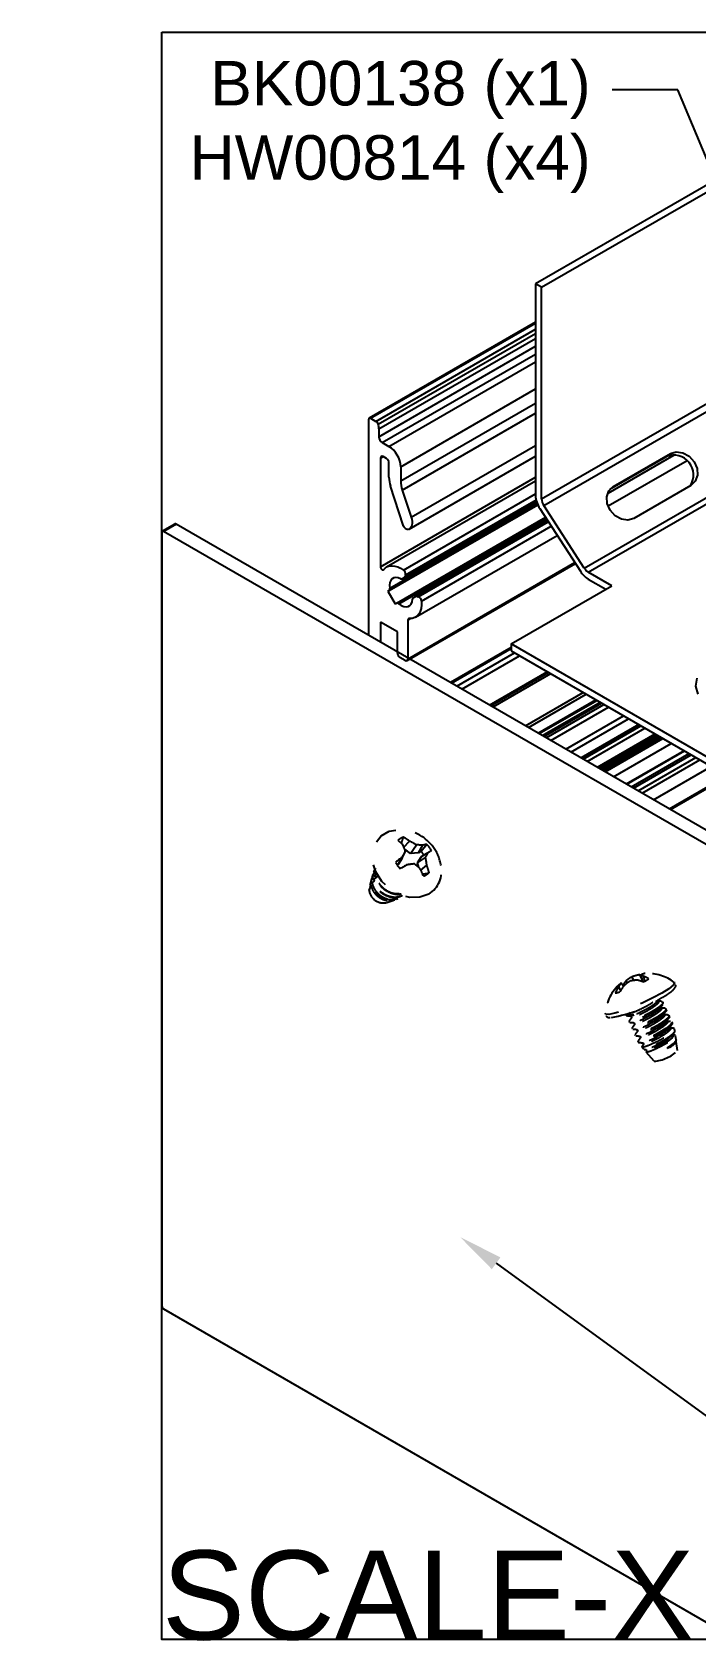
# Model space of a CAD drawing. Extents: x -0.55 to 6.27, y -6.77 to 0.
# Drawn here: x -0.55 to 2.25, y -6.77 to 0 of the extents above; entities that cross this region are included whole.
import ezdxf
from ezdxf import colors
from ezdxf.entities.mleader import LeaderData, LeaderLine
from ezdxf.math import Vec2, Vec3

# ---------------------------------------------------------------- set-up
doc = ezdxf.new("R2010")
doc.units = 0
doc.header["$LTSCALE"] = 0.5
doc.header["$MEASUREMENT"] = 0
doc.linetypes.add('HIDDEN2', pattern=[0.1875, 0.125, -0.0625])
for name, color, linetype in [('End Cap', 92, 'CONTINUOUS'), ('FAB DWG', 221, 'CONTINUOUS'), ('Hardware', 242, 'CONTINUOUS'), ('Housing', 150, 'CONTINUOUS'), ('Mounting', 4, 'CONTINUOUS')]:
    doc.layers.add(name, color=color, linetype=linetype)
doc.layers.add('Text-Unprinted', color=131, linetype='CONTINUOUS', plot=False)
doc.styles.add('LSAD_Standard', font='arial.ttf')

msp = doc.modelspace()

# ---------------------------------------------------------------- linework, layer by layer
at = {"layer": 'End Cap', "transparency": 16777216}
for p, q in [((0.0549, -2.0713), (0.0019, -2.1019)), ((0.0594, -2.0718), (0.0064, -2.1024)), ((2.4703, -3.4635), (0.0594, -2.0718)), ((0, -2.1061), (0, -5.3657)), ((2.4172, -3.4942), (0.0064, -2.1024)), ((0.0064, -5.3767), (2.4172, -6.7685))]:
    msp.add_line(p, q, dxfattribs=at)
for centre, radius, start, end in [((0.0568, -2.0754), 0.00453, 54.38242, 114.30712), ((0.0039, -2.1054), 0.00393, 50.79671, 189.21404), ((0.0138, -5.3651), 0.0138, 182.60548, 237.39452)]:
    msp.add_arc(centre, radius, start, end, dxfattribs=at)
at = {"layer": 'Hardware', "linetype": 'HIDDEN2', "transparency": 16777216}
for p, q in [((1.0116, -3.4789), (1.0254, -3.4498)), ((1.0188, -3.4319), (1.0424, -3.4072)), ((1.0467, -3.4586), (1.0222, -3.4408)), ((1.0467, -3.4586), (1.0719, -3.4229)), ((1.081, -3.4559), (1.0985, -3.4244)), ((1.0916, -3.4497), (1.081, -3.4559)), ((1.0916, -3.4497), (1.1156, -3.4203)), ((0.8919, -3.5358), (0.9011, -3.5212)), ((0.9947, -3.5057), (0.9905, -3.5081)), ((0.9947, -3.5057), (1.0095, -3.4757)), ((1.0116, -3.4789), (0.9947, -3.5057)), ((1.081, -3.4559), (1.0467, -3.4586)), ((1.0755, -3.4985), (1.0924, -3.4717)), ((1.0755, -3.4985), (1.11, -3.4758)), ((1.0811, -3.5175), (1.0755, -3.4985)), ((1.0907, -3.5294), (1.1152, -3.5081)), ((1.0924, -3.4717), (1.1208, -3.4553)), ((0.8831, -3.5653), (0.875, -3.5935)), ((0.8804, -3.5931), (0.8838, -3.5905)), ((0.8826, -3.5869), (0.8845, -3.5816)), ((0.8858, -3.5675), (0.8831, -3.5653)), ((0.8876, -3.5494), (0.8854, -3.5573)), ((0.8858, -3.5675), (0.8897, -3.5604)), ((0.8933, -3.5345), (0.8987, -3.5257)), ((1.0946, -3.5457), (1.1252, -3.5399)), ((0.8727, -3.6145), (0.8804, -3.5931)), ((0.875, -3.5935), (0.8785, -3.5984)), ((0.9475, -3.6654), (0.9676, -3.6583)), ((0.9681, -3.6579), (0.9576, -3.6607)), ((0.9576, -3.6607), (0.9676, -3.6583)), ((0.9681, -3.6581), (0.9787, -3.6543)), ((0.9881, -3.6509), (0.9931, -3.6491)), ((1.9593, -4.0046), (1.9558, -3.9934)), ((1.9866, -3.9935), (1.9803, -3.9781)), ((2.0237, -3.9915), (2.0119, -3.9698)), ((2.0256, -3.9998), (2.0184, -3.9693)), ((2.0339, -3.9963), (2.0287, -3.9766)), ((1.9318, -4.0355), (1.923, -4.0211)), ((1.9433, -4.0186), (1.9338, -4.005)), ((1.9394, -4.0131), (1.9423, -4.0116)), ((1.9449, -4.016), (1.9423, -4.0116)), ((2.1568, -4.0015), (2.1582, -4.0036)), ((1.8675, -4.1344), (1.8667, -4.1318)), ((1.9694, -4.1349), (1.973, -4.1277)), ((2.1017, -4.0821), (2.1062, -4.0821)), ((2.1114, -4.0882), (2.1098, -4.0847)), ((2.1099, -4.0889), (2.1115, -4.0912)), ((2.124, -4.1165), (2.1225, -4.1129)), ((1.9538, -4.1378), (1.9554, -4.1413)), ((1.9565, -4.1336), (1.9543, -4.1365)), ((1.9555, -4.1415), (1.958, -4.1417)), ((1.9665, -4.166), (1.9681, -4.1695)), ((1.9869, -4.1403), (1.971, -4.1384)), ((1.9748, -4.1433), (1.978, -4.1503)), ((1.9792, -4.1942), (1.9808, -4.1978)), ((1.9875, -4.1715), (1.9907, -4.1785)), ((2.0002, -4.1998), (2.0033, -4.2067)), ((2.1367, -4.1447), (2.1351, -4.1411)), ((2.1494, -4.1729), (2.1478, -4.1694)), ((2.158, -4.1971), (2.1528, -4.1947)), ((2.1594, -4.2058), (2.1583, -4.1982)), ((1.9919, -4.2225), (1.9934, -4.226)), ((2.0129, -4.2281), (2.0162, -4.2354)), ((2.0255, -4.2561), (2.0287, -4.2632)), ((2.1618, -4.2241), (2.1567, -4.2222)), ((2.1649, -4.2437), (2.1623, -4.2255)), ((2.1659, -4.2509), (2.1638, -4.2463)), ((2.1714, -4.2892), (2.166, -4.2512)), ((2.0299, -4.2838), (2.0216, -4.2739)), ((2.0393, -4.295), (2.0415, -4.2915)), ((2.0722, -4.334), (2.0393, -4.295))]:
    msp.add_line(p, q, dxfattribs=at)
at = {"layer": 'Hardware', "linetype": 'HIDDEN2', "transparency": 16777216, "flags": 128}
for points in [[(1.1237, -3.6298), (1.0864, -3.6433), (1.0441, -3.6442), (1.0008, -3.6325), (0.9601, -3.6092), (0.9258, -3.5763), (0.9008, -3.5368), (0.8875, -3.4942), (0.8869, -3.4522), (0.8992, -3.4147), (0.9232, -3.3849), (0.9568, -3.3655), (0.997, -3.3582), (1.0131, -3.3588)], [(1.135, -3.4472), (1.1335, -3.448), (1.1319, -3.4489), (1.1302, -3.4499), (1.1285, -3.4509), (1.1267, -3.4519), (1.1248, -3.453), (1.1228, -3.4542), (1.1208, -3.4553)], [(1.0319, -3.5067), (1.0283, -3.5087), (1.0247, -3.5108), (1.0211, -3.5129), (1.0175, -3.5149), (1.0139, -3.517), (1.0103, -3.5191), (1.0066, -3.5212), (1.003, -3.5233)], [(2.0119, -3.9698), (2.0155, -3.9695), (2.0184, -3.9693)], [(2.1048, -4.0468), (2.0675, -4.067), (2.0253, -4.0872), (1.9819, -4.1058), (1.9413, -4.121), (1.9069, -4.1315), (1.882, -4.1364), (1.8686, -4.1353), (1.8675, -4.1344)], [(2.1582, -4.0036), (2.1582, -4.004), (2.1523, -4.0139), (2.134, -4.0286), (2.1048, -4.0468)], [(2.1464, -4.17), (2.1479, -4.1724), (2.1403, -4.1823), (2.1224, -4.1962), (2.0971, -4.2118), (2.0694, -4.2264), (2.0417, -4.2393), (2.0201, -4.2477), (2.0103, -4.2506), (2.0051, -4.2511), (2.0051, -4.2511)], [(2.1479, -4.1736), (2.1495, -4.1759), (2.1419, -4.1859), (2.124, -4.1997), (2.0987, -4.2154), (2.071, -4.23), (2.0433, -4.2429), (2.0217, -4.2513), (2.0119, -4.2541), (2.0067, -4.2546), (2.0067, -4.2546)], [(2.1526, -4.2244), (2.1539, -4.2265), (2.148, -4.2347), (2.134, -4.2461), (2.1141, -4.2589), (2.0922, -4.2708), (2.0704, -4.2814), (2.0534, -4.2884), (2.0453, -4.291), (2.0415, -4.2915), (2.0415, -4.2915)]]:
    msp.add_lwpolyline(points, dxfattribs=at)
at = {"layer": 'Hardware', "linetype": 'HIDDEN2', "transparency": 16777216}
for centre, radius, start, end in [((0.9969, -3.5387), 0.1806, 35.81319, 84.85165), ((1.0367, -3.4515), 0.0644, 107.75991, 132.23471), ((0.8299, -3.6106), 0.2637, 45.37879, 51.67251), ((3.2503, -4.8299), 2.6181, 148.18905, 148.85399), ((0.7007, -3.5587), 0.3424, 18.53589, 23.35378), ((0.925, -3.5536), 0.1876, 51.29626, 60.63088), ((0.9398, -3.635), 0.2498, 58.08012, 65.76793), ((1.0753, -3.6071), 0.1841, 82.76185, 91.03633), ((1.0228, -3.5114), 0.0924, 29.7354, 41.89098), ((1.128, -3.5104), 0.0909, 97.84025, 108.95081), ((1.0338, -3.4997), 0.114, 27.46277, 44.16361), ((0.9969, -3.5387), 0.1806, 9.12256, 35.81319), ((1.3784, -3.9626), 0.6108, 127.15172, 130.26677), ((1.0848, -3.4439), 0.114, 207.46277, 224.16361), ((1.1425, -4.2465), 0.748, 96.06138, 98.50519), ((0.8339, -3.7915), 0.369, 46.4835, 51.51341), ((0.8883, -3.346), 0.2569, 329.66938, 334.81939), ((0.8416, -3.5353), 0.275, 5.66886, 12.50329), ((0.8889, -3.5965), 0.2429, 13.46275, 21.31917), ((1.0633, -3.5328), 0.1142, 301.89409, 11.52607), ((0.7517, -3.6954), 0.3775, 22.07633, 27.03026), ((1.0819, -3.4922), 0.0644, 287.75991, 312.23471), ((0.9323, -3.6075), 0.0599, 186.72619, 284.70869), ((2.0224, -4.0571), 0.0921, 136.22868, 150.37773), ((2.0699, -4.1556), 0.1871, 121.60182, 131.74242), ((2.0388, -4.099), 0.1343, 115.83673, 128.15743), ((2.0071, -4.1498), 0.1576, 92.05771, 102.9134), ((2.0399, -4.1397), 0.1722, 99.36124, 110.26637), ((1.9662, -4.1485), 0.1601, 67.79397, 77.29964), ((2.0388, -4.009), 0.0447, 95.88421, 117.24828), ((2.0017, -4.004), 0.0385, 45.4843, 64.27836), ((1.8588, -3.6821), 0.3598, 297.82175, 302.17287), ((1.9946, -4.0786), 0.1076, 58.788, 71.54197), ((2.0469, -4.1448), 0.1806, 52.49166, 92.83988), ((2.0469, -4.1448), 0.1806, 130.07827, 175.88218), ((2.0353, -4.1009), 0.1377, 144.5966, 156.62771), ((1.8875, -3.91), 0.1379, 278.88756, 287.1579), ((1.9816, -4.0486), 0.0647, 137.66843, 154.88082), ((2.0873, -4.1286), 0.1812, 141.56003, 151.37155), ((1.9353, -4.0123), 0.00743, 102.23496, 129.77388), ((1.8055, -3.6121), 0.5441, 279.26988, 303.51828), ((2.1085, -4.2094), 0.0711, 284.97172, 323.96955), ((2.0591, -4.1725), 0.162, 274.65371, 313.90818)]:
    msp.add_arc(centre, radius, start, end, dxfattribs=at)
for centre, major_axis, ratio, start_param, end_param in [((0.8267, -3.7211), (0.1662, 0.2068), 0.234599, 0.920651, 0.938419), ((0.8267, -3.7211), (0.2293, 0.3573), 0.073086, 1.176946, 1.183668), ((0.8267, -3.7211), (0.2094, 0.2606), 0.234599, 0.976203, 0.983023), ((0.8267, -3.7211), (0.1662, 0.2068), 0.234599, 0.847273, 0.865994), ((2.2171, -4.5238), (-0.3182, 0.5922), 0.099548, 1.039414, 1.046136), ((2.2171, -4.5238), (-0.2525, 0.47), 0.099548, 0.983764, 1.001195)]:
    msp.add_ellipse(centre, major_axis=major_axis, ratio=ratio, start_param=start_param, end_param=end_param, dxfattribs=at)
for points, knots in [([(1.0085, -3.4171), (1.0096, -3.4135), (1.0125, -3.4045), (1.0153, -3.3955), (1.0171, -3.3901)], [0, 0, 0, 0, 0.3972051, 1, 1, 1, 1]), ([(0.9879, -3.6502), (0.9825, -3.6519), (0.9697, -3.6561), (0.9469, -3.6534), (0.9233, -3.6439), (0.9032, -3.6279), (0.8884, -3.608), (0.8845, -3.5938), (0.8826, -3.5869)], [0, 0, 0, 0, 0.134342, 0.312385, 0.487593, 0.661545, 0.835522, 1, 1, 1, 1]), ([(0.8872, -3.5586), (0.8865, -3.5594), (0.8846, -3.5613), (0.8836, -3.5638), (0.8831, -3.5653)], [0, 0, 0, 0, 0.414318, 1, 1, 1, 1]), ([(0.8845, -3.5816), (0.8857, -3.5806), (0.8896, -3.5777), (0.8935, -3.5748), (0.8963, -3.5728)], [0, 0, 0, 0, 0.304529, 1, 1, 1, 1]), ([(0.8845, -3.5816), (0.8846, -3.5824), (0.8862, -3.5908), (0.8926, -3.6069), (0.9083, -3.6273), (0.9295, -3.643), (0.9539, -3.6523), (0.9783, -3.6537), (0.9987, -3.6486), (1.0077, -3.6405), (1.0113, -3.6374)], [0, 0, 0, 0, 0.017417, 0.163638, 0.309815, 0.45725, 0.60588, 0.754493, 0.904052, 1, 1, 1, 1]), ([(0.8854, -3.5573), (0.8857, -3.5581), (0.8868, -3.5606), (0.8879, -3.5632), (0.8886, -3.5649)], [0, 0, 0, 0, 0.302927, 1, 1, 1, 1]), ([(0.8938, -3.5402), (0.8927, -3.5412), (0.89, -3.5437), (0.8885, -3.5473), (0.8876, -3.5494)], [0, 0, 0, 0, 0.4009519, 1, 1, 1, 1]), ([(0.8974, -3.5575), (0.895, -3.5555), (0.8918, -3.5528), (0.8885, -3.5501), (0.8876, -3.5494)], [0, 0, 0, 0, 0.7334355, 1, 1, 1, 1]), ([(1.0113, -3.6374), (1.0037, -3.6406), (0.9878, -3.6473), (0.958, -3.6439), (0.9286, -3.6307), (0.9074, -3.6106), (0.8943, -3.5898), (0.8908, -3.5772), (0.8891, -3.5707)], [0, 0, 0, 0, 0.168212, 0.355803, 0.551136, 0.741462, 0.868473, 1, 1, 1, 1]), ([(0.8906, -3.5685), (0.8921, -3.5674), (0.8951, -3.5651), (0.9012, -3.5606), (0.9057, -3.5573), (0.9088, -3.555)], [0, 0, 0, 0, 0.24984, 0.499683, 1, 1, 1, 1]), ([(1.0116, -3.6361), (1.0045, -3.6391), (0.9889, -3.6456), (0.9596, -3.6422), (0.9302, -3.629), (0.9089, -3.6088), (0.8957, -3.5878), (0.8923, -3.5751), (0.8906, -3.5685)], [0, 0, 0, 0, 0.160367, 0.348985, 0.545387, 0.736754, 0.866079, 1, 1, 1, 1]), ([(0.8919, -3.5358), (0.8926, -3.5374), (0.894, -3.5406), (0.8968, -3.547), (0.8989, -3.5518), (0.9003, -3.555)], [0, 0, 0, 0, 0.252417, 0.504835, 1, 1, 1, 1]), ([(1.0063, -3.6295), (1.0044, -3.6302), (0.994, -3.634), (0.9705, -3.6299), (0.9414, -3.6172), (0.9172, -3.5945), (0.9029, -3.5671), (0.8982, -3.5439), (0.9023, -3.5331), (0.9033, -3.5303)], [0, 0, 0, 0, 0.038824, 0.214634, 0.397702, 0.576075, 0.754449, 0.937516, 1, 1, 1, 1]), ([(0.9989, -3.6294), (0.9902, -3.6292), (0.9714, -3.6289), (0.9429, -3.6152), (0.9187, -3.5928), (0.9047, -3.5655), (0.8997, -3.5445), (0.9027, -3.5356), (0.9029, -3.5349)], [0, 0, 0, 0, 0.174387, 0.379027, 0.578419, 0.777812, 0.982451, 1, 1, 1, 1]), ([(0.8804, -3.5931), (0.8807, -3.5948), (0.8823, -3.6031), (0.889, -3.6184), (0.9038, -3.6364), (0.9233, -3.6501), (0.9453, -3.6574), (0.9647, -3.6588), (0.9747, -3.6548), (0.9784, -3.6534)], [0, 0, 0, 0, 0.042605, 0.212702, 0.382703, 0.554689, 0.727895, 0.901046, 1, 1, 1, 1]), ([(2.1072, -4.0652), (2.1124, -4.0622), (2.1276, -4.0532), (2.1477, -4.0391), (2.1579, -4.0289), (2.1654, -4.0169), (2.1629, -4.0118), (2.1628, -4.0116)], [0, 0, 0, 0, 0.160659, 0.473279, 0.797685, 0.991688, 1, 1, 1, 1]), ([(2.1083, -4.0854), (2.1091, -4.0861), (2.1115, -4.0884), (2.1034, -4.0974), (2.0858, -4.1112), (2.0599, -4.1271), (2.0308, -4.1423), (2.0029, -4.1553), (1.9807, -4.1639), (1.9668, -4.1676), (1.9671, -4.1656), (1.9672, -4.1646)], [0, 0, 0, 0, 0.0507321, 0.1674684, 0.2879666, 0.4084647, 0.5252011, 0.6467559, 0.7651941, 0.8836324, 1, 1, 1, 1]), ([(2.067, -4.0863), (2.0603, -4.0905), (2.0458, -4.0998), (2.0181, -4.1141), (1.9899, -4.1273), (1.9762, -4.1324), (1.9694, -4.1349)], [0, 0, 0, 0, 0.2153243, 0.4721021, 0.7394787, 1, 1, 1, 1]), ([(2.1074, -4.0966), (2.1064, -4.0981), (2.1033, -4.1028), (2.0868, -4.1149), (2.0616, -4.1306), (2.0324, -4.1458), (2.0045, -4.1589), (1.9825, -4.1673), (1.9697, -4.1709), (1.9696, -4.1694), (1.9695, -4.1689)], [0, 0, 0, 0, 0.063959, 0.207279, 0.3506, 0.489446, 0.634023, 0.774893, 0.915763, 1, 1, 1, 1]), ([(2.0892, -4.0833), (2.0898, -4.0839), (2.0918, -4.0859), (2.0855, -4.0934), (2.0717, -4.1047), (2.0514, -4.1177), (2.0284, -4.1301), (2.0064, -4.1409), (1.9891, -4.1479), (1.9791, -4.151), (1.9791, -4.1501), (1.9791, -4.1497)], [0, 0, 0, 0, 0.053157, 0.175452, 0.301706, 0.427959, 0.550254, 0.67762, 0.801706, 0.925792, 1, 1, 1, 1]), ([(2.1199, -4.1118), (2.1213, -4.113), (2.1246, -4.1157), (2.1162, -4.1255), (2.0984, -4.1395), (2.0726, -4.1553), (2.0435, -4.1705), (2.0156, -4.1836), (1.9936, -4.192), (1.9807, -4.1956), (1.9807, -4.1941), (1.9806, -4.1936)], [0, 0, 0, 0, 0.089058, 0.206727, 0.328187, 0.449648, 0.567317, 0.689843, 0.809227, 0.928611, 1, 1, 1, 1]), ([(2.1226, -4.1171), (2.1233, -4.1178), (2.1257, -4.1201), (2.1176, -4.1291), (2.1, -4.143), (2.0742, -4.1589), (2.0451, -4.174), (2.0172, -4.1871), (1.9952, -4.1955), (1.9823, -4.1991), (1.9822, -4.1976), (1.9822, -4.1971)], [0, 0, 0, 0, 0.053153, 0.17546, 0.301708, 0.427956, 0.550263, 0.677618, 0.801708, 0.925798, 1, 1, 1, 1]), ([(2.0839, -4.0832), (2.0832, -4.0843), (2.0809, -4.088), (2.0681, -4.0978), (2.0483, -4.1107), (2.0253, -4.123), (2.003, -4.134), (1.9922, -4.1382), (1.9869, -4.1403)], [0, 0, 0, 0, 0.073399, 0.260203, 0.447007, 0.627954, 0.816403, 1, 1, 1, 1]), ([(2.0965, -4.1114), (2.0959, -4.1125), (2.0935, -4.1163), (2.0808, -4.1261), (2.061, -4.1389), (2.0379, -4.1513), (2.016, -4.162), (1.9987, -4.1691), (1.9887, -4.1722), (1.9887, -4.1713), (1.9887, -4.171)], [0, 0, 0, 0, 0.057129, 0.202527, 0.347925, 0.488763, 0.635442, 0.778343, 0.921244, 1, 1, 1, 1]), ([(2.1019, -4.1116), (2.1025, -4.1122), (2.1045, -4.1142), (2.0982, -4.1216), (2.0844, -4.133), (2.0641, -4.146), (2.0411, -4.1583), (2.0191, -4.1691), (2.0018, -4.1761), (1.9918, -4.1793), (1.9918, -4.1783), (1.9918, -4.178)], [0, 0, 0, 0, 0.053157, 0.175452, 0.301706, 0.427959, 0.550254, 0.67762, 0.801706, 0.925792, 1, 1, 1, 1]), ([(2.0848, -4.0829), (2.0867, -4.0804), (2.0891, -4.0771), (2.0917, -4.0737), (2.0923, -4.0729)], [0, 0, 0, 0, 0.749985, 1, 1, 1, 1]), ([(2.1028, -4.0815), (2.0997, -4.0812), (2.0951, -4.0808), (2.0906, -4.0804), (2.0893, -4.0803)], [0, 0, 0, 0, 0.690836, 1, 1, 1, 1]), ([(2.0975, -4.1112), (2.0993, -4.1087), (2.1031, -4.1037), (2.1068, -4.0986), (2.1087, -4.0961)], [0, 0, 0, 0, 0.499674, 1, 1, 1, 1]), ([(2.121, -4.1113), (2.1178, -4.111), (2.1116, -4.1104), (2.1054, -4.1099), (2.1024, -4.1096)], [0, 0, 0, 0, 0.517865, 1, 1, 1, 1]), ([(2.1109, -4.1384), (2.1128, -4.1358), (2.1166, -4.1308), (2.1204, -4.1257), (2.1223, -4.1231)], [0, 0, 0, 0, 0.499683, 1, 1, 1, 1]), ([(1.8711, -4.1431), (1.8716, -4.144), (1.8738, -4.1478), (1.8806, -4.1497), (1.8853, -4.15), (1.8878, -4.1501)], [0, 0, 0, 0, 0.134158, 0.5322, 1, 1, 1, 1]), ([(1.9694, -4.1349), (1.9642, -4.1364), (1.9538, -4.1395), (1.9543, -4.1375), (1.9545, -4.1364)], [0, 0, 0, 0, 0.504409, 1, 1, 1, 1]), ([(1.971, -4.1384), (1.9655, -4.1401), (1.9568, -4.1427), (1.9569, -4.1412), (1.9569, -4.1407)], [0, 0, 0, 0, 0.625793, 1, 1, 1, 1]), ([(1.9582, -4.1417), (1.9605, -4.1419), (1.9661, -4.1424), (1.9716, -4.143), (1.9748, -4.1433)], [0, 0, 0, 0, 0.41933, 1, 1, 1, 1]), ([(1.9783, -4.1495), (1.9764, -4.1521), (1.9726, -4.1572), (1.9688, -4.1622), (1.967, -4.1647)], [0, 0, 0, 0, 0.499863, 1, 1, 1, 1]), ([(1.9682, -4.1697), (1.9714, -4.17), (1.9779, -4.1706), (1.9843, -4.1712), (1.9875, -4.1715)], [0, 0, 0, 0, 0.500084, 1, 1, 1, 1]), ([(1.9869, -4.1403), (1.9826, -4.1418), (1.9759, -4.144), (1.976, -4.1431), (1.976, -4.1427)], [0, 0, 0, 0, 0.644695, 1, 1, 1, 1]), ([(1.9908, -4.1779), (1.989, -4.1804), (1.9852, -4.1855), (1.9814, -4.1906), (1.9796, -4.1931)], [0, 0, 0, 0, 0.499653, 1, 1, 1, 1]), ([(1.9824, -4.1983), (1.9855, -4.1985), (1.9917, -4.1991), (1.9979, -4.1996), (2.0011, -4.1999)], [0, 0, 0, 0, 0.500312, 1, 1, 1, 1]), ([(2.1325, -4.1401), (2.134, -4.1412), (2.1373, -4.1439), (2.1289, -4.1537), (2.1111, -4.1677), (2.0853, -4.1836), (2.0562, -4.1987), (2.0282, -4.2118), (2.0063, -4.2202), (1.9934, -4.2238), (1.9933, -4.2223), (1.9933, -4.2218)], [0, 0, 0, 0, 0.0890578, 0.2067267, 0.3281874, 0.4496481, 0.5673169, 0.6898428, 0.8092271, 0.9286115, 1, 1, 1, 1]), ([(2.1353, -4.1453), (2.136, -4.146), (2.1384, -4.1483), (2.1303, -4.1573), (2.1127, -4.1712), (2.0869, -4.1871), (2.0577, -4.2023), (2.0298, -4.2153), (2.0078, -4.2238), (1.995, -4.2273), (1.9949, -4.2259), (1.9949, -4.2253)], [0, 0, 0, 0, 0.053153, 0.17546, 0.301708, 0.427956, 0.550263, 0.677618, 0.801708, 0.925798, 1, 1, 1, 1]), ([(2.11, -4.1386), (2.1091, -4.14), (2.1067, -4.144), (2.0935, -4.1543), (2.0737, -4.1671), (2.0506, -4.1795), (2.0286, -4.1903), (2.0116, -4.1972), (2.0022, -4.2002), (2.0019, -4.1997), (2.0019, -4.1996)], [0, 0, 0, 0, 0.077734, 0.228238, 0.378741, 0.524525, 0.676354, 0.824274, 0.972193, 1, 1, 1, 1]), ([(2.1146, -4.1398), (2.1152, -4.1404), (2.1172, -4.1424), (2.1109, -4.1498), (2.0971, -4.1612), (2.0767, -4.1742), (2.0538, -4.1866), (2.0318, -4.1973), (2.0145, -4.2044), (2.0044, -4.2075), (2.0045, -4.2065), (2.0045, -4.2062)], [0, 0, 0, 0, 0.053157, 0.175452, 0.301706, 0.427959, 0.550254, 0.67762, 0.801706, 0.925792, 1, 1, 1, 1]), ([(2.1226, -4.1668), (2.1218, -4.1682), (2.1194, -4.1723), (2.1062, -4.1825), (2.0863, -4.1953), (2.0633, -4.2077), (2.0413, -4.2185), (2.0245, -4.2253), (2.0154, -4.2283), (2.0148, -4.2278), (2.0146, -4.2277)], [0, 0, 0, 0, 0.077666, 0.228036, 0.378406, 0.524061, 0.675756, 0.823544, 0.961522, 1, 1, 1, 1]), ([(2.1273, -4.168), (2.1279, -4.1686), (2.1299, -4.1706), (2.1236, -4.178), (2.1097, -4.1894), (2.0894, -4.2024), (2.0664, -4.2148), (2.0445, -4.2255), (2.0275, -4.2324), (2.0169, -4.2357), (2.0164, -4.2349), (2.0161, -4.2344)], [0, 0, 0, 0, 0.051574, 0.170227, 0.29272, 0.415213, 0.533865, 0.657437, 0.777827, 0.887232, 1, 1, 1, 1]), ([(2.0216, -4.2739), (2.0218, -4.274), (2.0229, -4.2743), (2.0283, -4.2735), (2.0431, -4.2688), (2.063, -4.2605), (2.0861, -4.2496), (2.1097, -4.2373), (2.1311, -4.2245), (2.1475, -4.2127), (2.1574, -4.2034), (2.1576, -4.1999), (2.1577, -4.1982)], [0, 0, 0, 0, 0.013081, 0.122903, 0.232692, 0.343426, 0.455057, 0.566675, 0.679004, 0.792443, 0.905888, 1, 1, 1, 1]), ([(2.1352, -4.1952), (2.1344, -4.1965), (2.132, -4.2005), (2.1189, -4.2107), (2.099, -4.2235), (2.0759, -4.2359), (2.054, -4.2467), (2.0376, -4.2533), (2.0286, -4.2563), (2.0276, -4.256), (2.0272, -4.256)], [0, 0, 0, 0, 0.075344, 0.225496, 0.375648, 0.521092, 0.672566, 0.82014, 0.943627, 1, 1, 1, 1]), ([(2.1399, -4.1962), (2.1405, -4.1968), (2.1425, -4.1988), (2.1362, -4.2062), (2.1224, -4.2176), (2.1021, -4.2306), (2.0791, -4.243), (2.0572, -4.2537), (2.0408, -4.2604), (2.0306, -4.2636), (2.0293, -4.2632), (2.0287, -4.2631)], [0, 0, 0, 0, 0.052787, 0.174229, 0.299601, 0.424974, 0.546416, 0.672894, 0.796114, 0.896361, 1, 1, 1, 1]), ([(2.1337, -4.1395), (2.1305, -4.1392), (2.1243, -4.1387), (2.1181, -4.1381), (2.1151, -4.1378)], [0, 0, 0, 0, 0.517865, 1, 1, 1, 1]), ([(2.1236, -4.1666), (2.1255, -4.164), (2.1293, -4.159), (2.1331, -4.1539), (2.135, -4.1513)], [0, 0, 0, 0, 0.499683, 1, 1, 1, 1]), ([(2.1422, -4.1663), (2.1399, -4.1662), (2.1356, -4.166), (2.1303, -4.166), (2.1277, -4.166)], [0, 0, 0, 0, 0.529466, 1, 1, 1, 1]), ([(2.1363, -4.1948), (2.1381, -4.1924), (2.1417, -4.1876), (2.1452, -4.1828), (2.147, -4.1804)], [0, 0, 0, 0, 0.499982, 1, 1, 1, 1]), ([(2.1536, -4.1944), (2.1515, -4.1943), (2.1476, -4.1942), (2.1427, -4.1942), (2.1404, -4.1942)], [0, 0, 0, 0, 0.531592, 1, 1, 1, 1]), ([(2.0035, -4.2061), (2.0016, -4.2087), (1.9978, -4.2137), (1.9941, -4.2188), (1.9922, -4.2213)], [0, 0, 0, 0, 0.499653, 1, 1, 1, 1]), ([(1.9951, -4.2265), (1.9982, -4.2268), (2.0043, -4.2273), (2.0106, -4.2279), (2.0137, -4.2281)], [0, 0, 0, 0, 0.500312, 1, 1, 1, 1]), ([(2.0051, -4.2511), (2.0059, -4.2496), (2.0077, -4.2468), (2.0113, -4.2413), (2.0141, -4.2373), (2.0159, -4.2347)], [0, 0, 0, 0, 0.254298, 0.508598, 1, 1, 1, 1]), ([(2.0072, -4.2547), (2.0104, -4.255), (2.0168, -4.2555), (2.0232, -4.2561), (2.0264, -4.2563)], [0, 0, 0, 0, 0.500027, 1, 1, 1, 1]), ([(2.0216, -4.2739), (2.0223, -4.2728), (2.0246, -4.2691), (2.027, -4.2655), (2.0287, -4.2631)], [0, 0, 0, 0, 0.304529, 1, 1, 1, 1]), ([(2.1589, -4.2059), (2.1588, -4.2078), (2.1585, -4.2118), (2.1482, -4.2218), (2.1318, -4.2341), (2.1107, -4.2473), (2.0878, -4.2597), (2.0658, -4.2706), (2.0474, -4.2787), (2.0341, -4.2834), (2.0313, -4.2836), (2.0299, -4.2838)], [0, 0, 0, 0, 0.100888, 0.217446, 0.331996, 0.445945, 0.559899, 0.67204, 0.783375, 0.894727, 1, 1, 1, 1]), ([(2.1474, -4.2241), (2.1467, -4.2252), (2.1443, -4.2291), (2.1315, -4.2389), (2.1117, -4.2517), (2.0886, -4.2642), (2.0667, -4.2749), (2.0507, -4.2814), (2.0409, -4.2845), (2.0392, -4.2845), (2.0383, -4.2844)], [0, 0, 0, 0, 0.060347, 0.205981, 0.351614, 0.492682, 0.639598, 0.782731, 0.88949, 1, 1, 1, 1]), ([(2.0393, -4.295), (2.0396, -4.295), (2.0407, -4.2953), (2.0464, -4.2941), (2.0602, -4.2895), (2.0785, -4.2816), (2.0994, -4.2715), (2.1206, -4.2602), (2.1395, -4.2485), (2.1537, -4.2379), (2.1618, -4.2299), (2.1616, -4.2269), (2.1615, -4.2256)], [0, 0, 0, 0, 0.027368, 0.136632, 0.245835, 0.356314, 0.467575, 0.578802, 0.691036, 0.804294, 0.91754, 1, 1, 1, 1]), ([(2.1649, -4.2437), (2.1645, -4.2458), (2.1636, -4.25), (2.1536, -4.2595), (2.1406, -4.2694), (2.1307, -4.2757), (2.1268, -4.2781)], [0, 0, 0, 0, 0.276983, 0.554065, 0.824601, 1, 1, 1, 1]), ([(2.1601, -4.2523), (2.1594, -4.2534), (2.157, -4.2572), (2.1451, -4.2666), (2.1326, -4.2745), (2.1268, -4.2781)], [0, 0, 0, 0, 0.186204, 0.625492, 1, 1, 1, 1]), ([(2.1483, -4.2239), (2.1499, -4.2218), (2.153, -4.2176), (2.1561, -4.2134), (2.1577, -4.2113)], [0, 0, 0, 0, 0.499546, 1, 1, 1, 1]), ([(2.1578, -4.2219), (2.1563, -4.2218), (2.1546, -4.2216), (2.1529, -4.2215), (2.1527, -4.2215)], [0, 0, 0, 0, 0.874573, 1, 1, 1, 1]), ([(2.0304, -4.2838), (2.0306, -4.2838), (2.0334, -4.2841), (2.0361, -4.2843), (2.0387, -4.2846)], [0, 0, 0, 0, 0.0644687, 1, 1, 1, 1])]:
    msp.add_open_spline(points, degree=3, knots=knots, dxfattribs=at)
at = {"layer": 'Housing', "transparency": 16777216}
for p, q in [((1.5731, -1.2216), (0.8732, -1.6257)), ((0.8782, -1.6262), (1.5731, -1.225)), ((0.9008, -1.6392), (1.5731, -1.2511)), ((0.9103, -1.6515), (1.5731, -1.2688)), ((0.9136, -1.6711), (1.5731, -1.2903)), ((0.9136, -1.7037), (1.5731, -1.323)), ((0.9277, -1.7282), (1.5731, -1.3556)), ((0.956, -1.7445), (1.5731, -1.3883)), ((1.0055, -1.8303), (1.5731, -1.5026)), ((1.0055, -1.8897), (1.5731, -1.5621)), ((1.0121, -1.9281), (1.5731, -1.6042)), ((0.8711, -2.5404), (0.8711, -1.6302)), ((0.8782, -1.6262), (0.9008, -1.6392)), ((0.9136, -1.6711), (0.9136, -1.7037)), ((0.9277, -1.7282), (0.956, -1.7445)), ((1.0495, -2.0424), (1.5731, -1.7402)), ((0.9206, -1.7935), (0.9312, -1.7874)), ((0.9206, -1.7935), (0.9206, -2.2514)), ((0.9454, -1.7956), (0.9312, -1.7874)), ((0.956, -1.8738), (0.956, -1.814)), ((1.0411, -2.0929), (1.5731, -1.7858)), ((1.8785, -1.9419), (2.1561, -1.7816)), ((1.8797, -1.9952), (2.212, -1.8034)), ((0.9206, -2.2514), (1.5731, -1.8747)), ((1.5731, -1.8905), (0.9459, -2.2525)), ((1.0055, -1.8303), (1.0055, -1.8897)), ((1.0163, -2.076), (0.9626, -1.9122)), ((1.0121, -1.9281), (1.0495, -2.0424)), ((1.0173, -2.2653), (1.5731, -1.9445)), ((0.9515, -2.3544), (1.5823, -1.9902)), ((0.9568, -2.3513), (1.5823, -1.9902)), ((0.9597, -2.3419), (1.5797, -1.984)), ((1.012, -2.3021), (1.5771, -1.9759)), ((1.0217, -2.2965), (1.5771, -1.9759)), ((1.0245, -2.2926), (1.5765, -1.9739)), ((1.0263, -2.2858), (1.5753, -1.9689)), ((0.9878, -2.405), (1.6149, -2.043)), ((0.9974, -2.4072), (1.6186, -2.0486)), ((1.0677, -2.3762), (1.6231, -2.0556)), ((1.0725, -2.3758), (1.6242, -2.0573)), ((1.0793, -2.3776), (1.6269, -2.0615)), ((1.0925, -2.3956), (1.639, -2.0802)), ((1.0679, -2.4639), (1.6644, -2.1195)), ((1.0352, -2.6399), (1.7384, -2.2339)), ((1.0217, -2.2965), (1.012, -2.3021)), ((1.0263, -2.2858), (1.0245, -2.2926)), ((1.0321, -2.6468), (1.7408, -2.2376)), ((0.9568, -2.3513), (0.9515, -2.3544)), ((0.9515, -2.3544), (0.9825, -2.4081)), ((0.9825, -2.4081), (0.9878, -2.405)), ((1.058, -2.3818), (1.0677, -2.3762)), ((1.0725, -2.3758), (1.0793, -2.3776)), ((0.9913, -2.5248), (0.9206, -2.484)), ((0.9206, -2.484), (0.9206, -2.5689)), ((1.0352, -2.477), (1.0481, -2.4695)), ((1.0352, -2.477), (1.0352, -2.6399)), ((0.9913, -2.6146), (0.9913, -2.5248)), ((1.0246, -2.646), (1.0019, -2.633)), ((1.4705, -2.5909), (1.2146, -2.7387)), ((1.219, -2.7412), (1.4705, -2.596)), ((1.2416, -2.7543), (1.4847, -2.6139)), ((1.2628, -2.7665), (1.5059, -2.6262)), ((1.3795, -2.8339), (1.6226, -2.6936)), ((1.3839, -2.8364), (1.627, -2.6961)), ((1.6367, -2.7017), (1.3937, -2.842)), ((1.5304, -2.921), (1.7735, -2.7807)), ((1.5436, -2.9286), (1.7867, -2.7883)), ((1.5836, -2.9517), (1.8267, -2.8114)), ((1.588, -2.9542), (1.8311, -2.8139)), ((1.6017, -2.9621), (1.8448, -2.8218)), ((1.6084, -2.966), (1.8515, -2.8257)), ((1.618, -2.9715), (1.8611, -2.8312)), ((1.6368, -2.9824), (1.8799, -2.8421)), ((1.6377, -2.9829), (1.8808, -2.8426)), ((1.7006, -3.0192), (1.9437, -2.8789)), ((1.7219, -3.0315), (1.9649, -2.8912)), ((2.008, -2.9161), (1.765, -3.0564)), ((1.7694, -3.0589), (2.0124, -2.9186)), ((1.7735, -3.0613), (2.0165, -2.921)), ((1.791, -3.0714), (2.0341, -2.9311)), ((1.8335, -3.096), (2.0766, -2.9556)), ((1.8378, -3.0984), (2.0809, -2.9581)), ((1.8382, -3.0987), (2.0813, -2.9583)), ((1.8425, -3.1011), (2.0856, -2.9608)), ((1.8429, -3.1014), (2.086, -2.9611)), ((1.8472, -3.1038), (2.0903, -2.9635)), ((1.8476, -3.1041), (2.0907, -2.9638)), ((1.8519, -3.1066), (2.095, -2.9662)), ((1.8523, -3.1068), (2.0954, -2.9665)), ((1.8566, -3.1093), (2.0996, -2.9689)), ((1.857, -3.1095), (2.1, -2.9692)), ((1.8613, -3.112), (2.1043, -2.9717)), ((1.8617, -3.1122), (2.1047, -2.9719)), ((1.8659, -3.1146), (2.1089, -2.9743)), ((1.9018, -3.1354), (2.1449, -2.9951)), ((2.1984, -3.026), (1.9554, -3.1663)), ((1.9575, -3.1675), (2.2005, -3.0272)), ((1.9768, -3.1787), (2.2199, -3.0384)), ((1.9853, -3.1836), (2.2284, -3.0433)), ((2.005, -3.1949), (2.248, -3.0546)), ((2.0224, -3.205), (2.2654, -3.0646)), ((2.07, -3.2324), (2.313, -3.0921)), ((2.0702, -3.2326), (2.3133, -3.0923)), ((2.1372, -3.2712), (2.3802, -3.1309)), ((2.1416, -3.2738), (2.3846, -3.1335))]:
    msp.add_line(p, q, dxfattribs=at)
at = {"layer": 'Housing', "transparency": 16777216, "flags": 128}
for points in [[(1.0381, -2.0943), (1.0354, -2.0948), (1.0323, -2.0943), (1.0292, -2.0929), (1.026, -2.0906), (1.0229, -2.0877), (1.0202, -2.0841), (1.0179, -2.0802), (1.0163, -2.076)], [(1.0495, -2.0424), (1.052, -2.0514), (1.0533, -2.0601), (1.0534, -2.0682), (1.0525, -2.0756), (1.0504, -2.0821), (1.0472, -2.0875), (1.0431, -2.0916), (1.0381, -2.0943)], [(0.9206, -2.2514), (0.921, -2.2542), (0.922, -2.2571), (0.9237, -2.2599), (0.9257, -2.2622), (0.928, -2.2638), (0.9302, -2.2645), (0.9322, -2.2643), (0.9337, -2.2632)], [(0.9337, -2.2632), (0.9409, -2.256), (0.9494, -2.2507), (0.9591, -2.2477), (0.9697, -2.2468), (0.9811, -2.2482), (0.9929, -2.2518), (1.0051, -2.2576), (1.0173, -2.2653)], [(1.005, -2.3016), (0.9947, -2.2975), (0.985, -2.2961), (0.9763, -2.2977), (0.9691, -2.3021), (0.9636, -2.309), (0.9601, -2.3183), (0.9588, -2.3294), (0.9597, -2.3419)], [(0.9974, -2.4072), (1.0078, -2.4142), (1.018, -2.4187), (1.0278, -2.4203), (1.0366, -2.419), (1.044, -2.4149), (1.0497, -2.4082), (1.0534, -2.3991), (1.0549, -2.3882)], [(1.0925, -2.3956), (1.0931, -2.4118), (1.0915, -2.4267), (1.0877, -2.4398), (1.0818, -2.4508), (1.0741, -2.4595), (1.0646, -2.4656), (1.0537, -2.4689), (1.0415, -2.4694)]]:
    msp.add_lwpolyline(points, dxfattribs=at)
at = {"layer": 'Housing', "transparency": 16777216}
for centre, radius, start, end in [((0.8754, -1.6295), 0.00437, 50.79671, 189.21404), ((0.8882, -1.6587), 0.0232, 18.27147, 57.25204), ((0.8592, -1.67), 0.0543, 358.9123, 19.9891), ((0.9443, -1.7023), 0.0307, 182.60548, 237.39452), ((0.898, -1.8352), 0.1076, 2.60548, 57.39452), ((0.9271, -1.7925), 0.00655, 50.79671, 189.21404), ((0.933, -1.815), 0.0231, 2.60548, 57.39452), ((1.0806, -1.872), 0.1247, 180.8303, 198.78064), ((1.1301, -1.8879), 0.1247, 180.8303, 198.78064), ((1.009, -2.2955), 0.00731, 236.87881, 294.93519), ((1.0047, -2.2831), 0.0218, 352.69023, 54.53741), ((1.0184, -2.2913), 0.00618, 302.18449, 347.61417), ((0.9513, -2.3444), 0.00883, 309.02052, 16.68094), ((0.991, -2.4132), 0.00883, 43.31908, 110.99102), ((1.0622, -2.3878), 0.00731, 125.07684, 183.1239), ((1.0706, -2.3817), 0.00618, 72.3916, 117.82743), ((1.0709, -2.3977), 0.0218, 5.4614, 67.31122), ((1.0415, -2.4758), 0.0064, 89.55024, 190.35302), ((1.0144, -2.6136), 0.0231, 182.60548, 237.39452), ((1.0287, -2.641), 0.00655, 230.79671, 9.21404)]:
    msp.add_arc(centre, radius, start, end, dxfattribs=at)
at = {"layer": 'Mounting', "transparency": 16777216}
for p, q in [((3.2701, -0.08), (1.5731, -1.0597)), ((1.5985, -1.0744), (3.2956, -0.0947)), ((1.5731, -1.0597), (1.5731, -1.9509)), ((1.5985, -1.0744), (1.5731, -1.0597)), ((1.5985, -1.9656), (1.5985, -1.0744)), ((1.7784, -2.2574), (3.4754, -1.2777)), ((1.7948, -2.2737), (3.4918, -1.294)), ((1.5985, -1.9656), (2.297, -1.5624)), ((1.6076, -1.9934), (2.2939, -1.5972)), ((1.8867, -1.9252), (2.1248, -1.7877)), ((1.9007, -1.9134), (2.1411, -1.7747)), ((2.2278, -1.9087), (1.9874, -2.0475)), ((1.5913, -2.0064), (1.762, -2.2704)), ((1.7784, -2.2574), (1.6076, -1.9934)), ((1.8948, -2.3314), (1.7948, -2.2737)), ((1.7948, -2.3031), (1.8693, -2.3461)), ((1.4705, -2.5764), (1.8948, -2.3314)), ((2.7802, -3.3324), (1.4705, -2.5764)), ((1.4705, -2.5764), (1.4705, -2.6058)), ((1.4705, -2.6058), (2.7802, -3.3618))]:
    msp.add_line(p, q, dxfattribs=at)
at = {"layer": 'Mounting', "transparency": 16777216, "flags": 128}
for points in [[(2.1411, -1.7747), (2.1661, -1.7673), (2.1938, -1.7712), (2.2201, -1.7858), (2.241, -1.809), (2.2533, -1.8371), (2.2551, -1.866), (2.2461, -1.8911), (2.2278, -1.9087)], [(1.9874, -2.0475), (1.9624, -2.0549), (1.9347, -2.0509), (1.9084, -2.0363), (1.8875, -2.0131), (1.8752, -1.985), (1.8734, -1.9562), (1.8824, -1.931), (1.9007, -1.9134)], [(2.2525, -2.7211), (2.247, -2.7545), (2.2561, -2.7877)]]:
    msp.add_lwpolyline(points, dxfattribs=at)
at = {"layer": 'Mounting', "transparency": 16777216}
for centre, radius, start, end in [((2.156, -1.8646), 0.083, 326.84404, 112.08542), ((1.6795, -1.9468), 0.1065, 182.21361, 214.05086), ((1.6518, -1.9635), 0.0533, 182.21361, 214.05086), ((1.8477, -2.2173), 0.1008, 211.81719, 238.32123), ((1.8212, -2.2308), 0.0504, 211.81719, 238.32123)]:
    msp.add_arc(centre, radius, start, end, dxfattribs=at)
at = {"layer": 'Text-Unprinted', "ltscale": 0.5, "transparency": 16777216}
msp.add_lwpolyline([(0, 0), (6.27, 0), (6.27, -6.7694), (0, -6.7694)], close=True, dxfattribs=at)

# ---------------------------------------------------------------- texts
at = {"layer": 'Text-Unprinted', "ltscale": 0.5, "transparency": 16777216, "style": 'LSAD_Standard'}
msp.add_attdef('SCALE-X', (0, -6.7694), 'XEffectiveScaleFactor', height=0.375, dxfattribs=at)

# ---------------------------------------------------------------- leaders
at = {"layer": 'FAB DWG', "ltscale": 0.5, "transparency": 16777216}
ml = msp.add_multileader_mtext('Standard', dxfattribs=at)
ml.set_content('\\A1;BK00138 (x1)\\PHW00814 (x4)', color=256, style='LSAD_Standard')
ml.set_leader_properties()
ml.build(insert=Vec2(0, 0))
ml.multileader.update_dxf_attribs({"text_left_attachment_type": 2, "dogleg_length": 0.36, "arrow_head_size": 0.1875})
ctx = ml.context
ctx.base_point, ctx.char_height, ctx.arrow_head_size, ctx.landing_gap_size, ctx.plane_origin = Vec3(0.0572, -0.402), 0.1875, 0.1875, 0.09, Vec3(4.3601, 14.8395)
ctx.left_attachment, ctx.text_align_type = 2, 2
notes = []
notes.append((ctx, [(1, (1, 1, 0), (2.1726, -0.2425), (-1, 0), 0.2772, [(0, [(2.8922, -1.9698)], 0, [])])]))
ctx.mtext.insert, ctx.mtext.width, ctx.mtext.defined_height, ctx.mtext.alignment, ctx.mtext.flow_direction = Vec3(1.8054, -0.1212), 2.351815, 0.6491, 3, 5
ml = msp.add_multileader_mtext('Standard', dxfattribs=at)
ml.set_content('\\A1;EP00147 (x1)\\PHW00814 (x2)', color=256, style='LSAD_Standard')
ml.set_leader_properties()
ml.build(insert=Vec2(0, 0))
ml.multileader.update_dxf_attribs({"text_left_attachment_type": 2, "dogleg_length": 0.36, "arrow_head_size": 0.1875})
ctx = ml.context
ctx.base_point, ctx.char_height, ctx.arrow_head_size, ctx.landing_gap_size, ctx.plane_origin = Vec3(3.469, -6.4836), 0.1875, 0.1875, 0.09, Vec3(7.7719, 9.1756)
ctx.left_attachment = 2
notes.append((ctx, [(0, (1, 1, 0), (3.1918, -6.4836), (1, 0), 0.2772, [(0, [(1.2558, -5.0744)], 0, [])])]))
ctx.mtext.insert, ctx.mtext.width, ctx.mtext.defined_height, ctx.mtext.flow_direction = Vec3(3.559, -6.2028), 2.351815, 0.6491, 5
for ctx, leaders in notes:
    for number, flags, end, landing, length, lines in leaders:
        leader = LeaderData()
        leader.index, (leader.has_last_leader_line, leader.has_dogleg_vector, leader.attachment_direction) = number, flags
        leader.last_leader_point, leader.dogleg_vector, leader.dogleg_length = Vec3(end), Vec3(landing), length
        for number, points, colour, breaks in lines:
            line = LeaderLine()
            line.index, line.vertices, line.color, line.breaks = number, Vec3.list(points), colors.encode_raw_color(colour), breaks
            leader.lines.append(line)
        ctx.leaders.append(leader)

doc.saveas('drawing.dxf')
